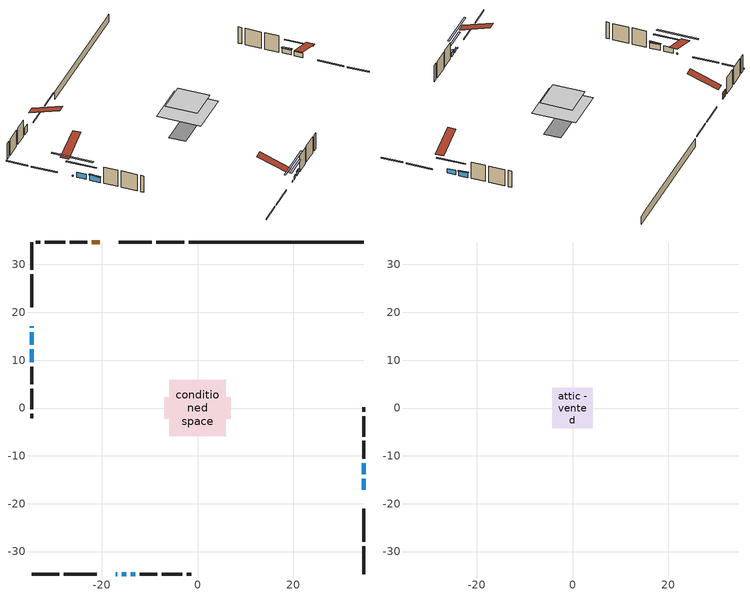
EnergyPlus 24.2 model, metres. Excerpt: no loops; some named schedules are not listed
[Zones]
conditioned space
 floor outside (Floor1 construction): -1.55,-1.55 -1.55,1.55 1.55,1.55 1.55,-1.55 z0.54
 floor adiabatic (AdiabaticFloorConstruction): -5.87,-5.87 -5.87,5.87 5.87,5.87 5.87,-5.87 z2.98
 floor foundation (Slab1 construction): -6.92,-2.22 -6.92,2.22 6.92,2.22 6.92,-2.22 z-1.8
 wall outside (RimJoist1 construction): -2.8,34.7 -8.63,34.7 / -34.7,-34.7 -28.87,-34.7 / -34.7,34.7 -34.7,28.87 / 34.7,-34.7 34.7,-28.87 z0.54:0.84
 wall outside (RimJoist2 construction): -9.56,34.7 -16.42,34.7 / -27.94,-34.7 -21.09,-34.7 / -34.7,27.94 -34.7,21.09 / 34.7,-27.94 34.7,-21.09 z0.54:0.84
 wall outside (AdiabaticWallConstruction 1): -20.46,34.7 -22.08,34.7 z0.54:2.57
 wall outside (AdiabaticWallConstruction): 34.7,-17.05 34.7,-14.81 z0.54:1.86; -17.05,-34.7 -16.75,-34.7 / -34.7,17.05 -34.7,16.75 z0.54:0.89; -15.83,-34.7 -14.91,-34.7 z0.54:1.62; -34.7,15.83 -34.7,13.23 z0.54:2.08; 34.7,-13.89 34.7,-11.54 z0.54:1.93; -13.99,-34.7 -13.03,-34.7 z0.54:1.68; -34.7,12.3 -34.7,9.57 z0.54:2.16
 wall outside (Wall1 construction): -23,34.7 -26.72,34.7 / -12.1,-34.7 -8.39,-34.7 / -34.7,8.64 -34.7,4.93 / 34.7,-10.61 34.7,-6.89 z0.54:5.42
 wall outside (Wall2 construction): -27.65,34.7 -31.92,34.7 / -7.46,-34.7 -3.19,-34.7 / -34.7,4 -34.7,-0.27 / 34.7,-5.97 34.7,-1.69 z0.54:5.42
 wall outside (Wall3 construction): -32.85,34.7 -33.77,34.7 / -2.26,-34.7 -1.33,-34.7 / -34.7,-1.2 -34.7,-2.13 / 34.7,-0.76 34.7,0.16 z0.54:5.42
 wall foundation (FoundationWall1 construction): -1.87,34.7,-1.8 -1.87,34.7,0.54 31.05,34.7,0.54 31.05,34.7,0.49 34.7,34.7,0.49 34.7,34.7,-1.8
 window (WindowConstruction): 34.7,-17.04 34.7,-14.81 z0.54:1.86
 window (WindowConstruction 6): -17.04,-34.7 -16.76,-34.7 z0.54:0.88
 window (WindowConstruction 7): -34.7,17.04 -34.7,16.76 z0.54:0.88
 window (WindowConstruction 1): -15.83,-34.7 -14.92,-34.7 z0.54:1.62
 window (WindowConstruction 2): -34.7,15.83 -34.7,13.23 z0.54:2.08
 window (WindowConstruction 3): 34.7,-13.89 34.7,-11.54 z0.54:1.93
 window (WindowConstruction 4): -13.99,-34.7 -13.03,-34.7 z0.54:1.68
 window (WindowConstruction 5): -34.7,12.3 -34.7,9.57 z0.54:2.16
 door (Door): -20.46,34.7 -22.08,34.7 z0.54:2.57
 ceiling adiabatic (AdiabaticFloorConstruction): 5.87,-5.87 5.87,5.87 -5.87,5.87 -5.87,-5.87 z2.98
attic - vented
 floor to conditioned space (Floor2 construction Reversed): -4.26,-4.26 -4.26,4.26 4.26,4.26 4.26,-4.26 z5.42
 roof outside (Roof1 construction): -19.53,34.7,5.42 -19.53,26.41,8.18 -17.35,26.41,8.18 -17.35,34.7,5.42; -17.97,-34.7,5.42 -17.97,-26.41,8.18 -20.16,-26.41,8.18 -20.16,-34.7,5.42; -34.7,17.97,5.42 -26.41,17.97,8.18 -26.41,20.16,8.18 -34.7,20.16,5.42; 34.7,-17.97,5.42 26.41,-17.97,8.18 26.41,-20.16,8.18 34.7,-20.16,5.42
shading: 34.7,-12.07 34.7,-19.78 35.11,-19.78 35.11,-12.07 z4.6; -11.33,-34.7 -22.47,-34.7 -22.47,-35.11 -11.33,-35.11 z6.31; -34.7,11.33 -34.7,22.47 -35.11,22.47 -35.11,11.33 z6.31; -12.18,-34.7 -18.57,-34.7 -18.57,-35.11 -12.18,-35.11 z4.36; -34.7,10.49 -34.7,18.57 -35.11,18.57 -35.11,10.49 z4.82; 34.7,-11.34 34.7,-14.09 35.11,-14.09 35.11,-11.34 z2.13; -12.83,-34.7 -14.19,-34.7 -14.19,-35.11 -12.83,-35.11 z1.88; -34.7,9.37 -34.7,12.5 -35.11,12.5 -35.11,9.37 z2.36
[Building]
Building 1: Terrain=Suburbs
[Site:Location]
Erieau AUT_ON: Latitude {deg}=42.25; Longitude {deg}=-81.9; Time Zone {hr}=-5; Elevation {m}=178; Keep Site Location Information=Yes
[Site:GroundTemperature:Shallow]
5.2292, 3.30147, 3.1471, 4.0619, 7.73432, 11.3896, 14.5586, 16.5661, 16.7366, 15.1039, 12.0157, 8.47254
[Site:WaterMainsTemperature]
Calculation Method=Schedule; Temperature Schedule=mains temperature schedule
[Material] Roughness=Rough; Thermal Absorptance=0.9
Name | Thickness {m} | Conductivity {W/m-K} | Density {kg/m3} | Specific Heat {J/kg-K} | Solar Absorptance | Visible Absorptance
asphalt or fiberglass shingles | 0.00635 | 0.162714 | 1121.4 | 1465.45 | 0.4 | 0.4
ceiling loosefill ins | 0.254 | 0.0480833 | 16.02 | 1046.75 | 0.7 | 0.7
ceiling stud and cavity | 0.1397 | 0.197355 | 65.682 | 1177.47 | 0.7 | 0.7
concrete 4.0 in. | 0.1016 | 1.803125 | 2242.8 | 837.4 | 0.7 | 0.7
concrete 8.0 in. | 0.2032 | 1.803125 | 2242.8 | 837.4 | 0.7 | 0.7
door material | 0.04445 | 0.053851 | 512.64 | 1214.23 | 0.7 | 0.7
exterior vertical ins | 0.0433751 | 0.029427 | 32.04 | 1214.23 | 0.7 | 0.7
floor covering | 0.0127 | 0.0433444 | 54.468 | 1339.84 | 0.6 | 0.6
floor rigid ins; rim joist rigid ins; wall rigid ins | 0.051816 | 0.029427 | 32.04 | 1214.23 | 0.7 | 0.7
floor rigid ins 1; wall rigid ins 1 | 0.512978 | 0.029427 | 32.04 | 1214.23 | 0.7 | 0.7
floor stud and cavity | 0.1397 | 0.0981661 | 92.3553 | 1139.71 | 0.7 | 0.7
floor stud and cavity 1 | 0.1397 | 1.75129 | 37.0049 | 1207.88 | 0.7 | 0.7
furniture material conditioned space 1 | 0.1524 | 0.115458 | 640.8 | 1214.23 | 0.6 | 0.6
gypsum board | 0.0127 | 0.160291 | 801 | 837.4 | 0.6 | 0.6
gypsum board 1 | 0.0127 | 0.160291 | 801 | 837.4 | 0.7 | 0.7
osb sheathing 0.5 in. | 0.0127 | 0.115458 | 512.64 | 1214.23 | 0.7 | 0.7
osb sheathing 0.75 in. | 0.01905 | 0.115458 | 512.64 | 1214.23 | 0.7 | 0.7
osb sheathing 2.0 in. | 0.0508 | 0.115458 | 512.64 | 1214.23 | 0.7 | 0.7
rim joist stud and cavity | 0.0508 | 0.0406006 | 125.044 | 1163.47 | 0.6 | 0.6
rim joist stud and cavity 1 | 0.0508 | 0.0332151 | 125.044 | 1163.47 | 0.6 | 0.6
wall stud and cavity | 0.1397 | 0.169167 | 139.0536 | 1170.24 | 0.7 | 0.7
wall stud and cavity 1 | 0.1397 | 0.168092 | 139.0536 | 1170.24 | 0.7 | 0.7
wall stud and cavity 2 | 0.1397 | 0.293854 | 139.0536 | 1170.24 | 0.7 | 0.7
wall stud and cavity 3 | 0.0889 | 0.380278 | 52.3479 | 1209.89 | 0.7 | 0.7
wall stud and cavity 4 | 0.0889 | 0.391764 | 83.0341 | 1211.67 | 0.7 | 0.7
wood siding | 0.0254 | 0.102417 | 544.68 | 1172.36 | 0.4 | 0.4
wood siding 1; wood siding 2; wood siding 3 | 0.0254 | 0.102417 | 544.68 | 1172.36 | 0.7 | 0.7
[WindowMaterial:SimpleGlazingSystem]
Name | U-Factor {W/m2-K} | Solar Heat Gain Coefficient
WindowMaterial | 2.4404 | 0.62
WindowMaterial 1 | 2.48356 | 0.6
WindowMaterial 2 | 2.41201 | 0.63
WindowMaterial 3 | 2.43075 | 0.63
WindowMaterial 4 | 2.472769 | 0.61
WindowMaterial 5 | 2.40293 | 0.64
WindowMaterial 6 | 2.82367 | 0.41
[Construction]
AdiabaticFloorConstruction: floor stud and cavity 1, floor rigid ins 1, osb sheathing 0.75 in., floor covering
AdiabaticWallConstruction: wood siding 2, wall rigid ins 1, wall stud and cavity 3, gypsum board
AdiabaticWallConstruction 1: wood siding 3, wall rigid ins 1, wall stud and cavity 3, gypsum board
Door: door material
Floor1 construction: floor stud and cavity, floor rigid ins, osb sheathing 0.75 in., floor covering
Floor2 construction Reversed: gypsum board, ceiling stud and cavity, ceiling loosefill ins
FoundationWall1 construction: concrete 8.0 in., gypsum board 1
furniture construction conditioned space 1: furniture material conditioned space 1
PartitionWallConstruction: gypsum board, wall stud and cavity 4, gypsum board
RimJoist1 construction: wood siding 1, rim joist rigid ins, osb sheathing 2.0 in., rim joist stud and cavity
RimJoist2 construction: wood siding 1, osb sheathing 2.0 in., rim joist stud and cavity 1
Roof1 construction: asphalt or fiberglass shingles
Slab1 construction: concrete 4.0 in.
Wall1 construction: wood siding, wall rigid ins, osb sheathing 0.5 in., wall stud and cavity, gypsum board
Wall2 construction: wood siding, wall rigid ins, osb sheathing 0.5 in., wall stud and cavity 1, gypsum board
Wall3 construction: wood siding, wall rigid ins, osb sheathing 0.5 in., wall stud and cavity 2, gypsum board
WindowConstruction: WindowMaterial
WindowConstruction 1: WindowMaterial 1
WindowConstruction 2: WindowMaterial 2
WindowConstruction 3: WindowMaterial 3
WindowConstruction 4: WindowMaterial 4
WindowConstruction 5: WindowMaterial 5
WindowConstruction 6; WindowConstruction 7: WindowMaterial 6
[Zone] Multiplier=1; Part of Total Floor Area=Yes
Name | Volume {m3}
attic - vented | 32.5085
conditioned space | 504.1
[Space]
Name | Zone | Volume {m3}
attic - vented 1 | attic - vented | 32.5085
conditioned space 1 | conditioned space | 504.1
[ZoneInfiltration:EffectiveLeakageArea]
infil attic - vented 1: Zone or Space=attic - vented 1; Schedule=Always On Discrete; Effective Air Leakage Area {cm2}=3478.08; Stack Coefficient=0.000192182; Wind Coefficient=9.36648e-06
[ZoneMixing]
whole house fan mix: Zone or Space=attic - vented; Schedule=Always On Continuous; Design Flow Rate Calculation Method=Flow/Zone; Design Flow Rate {m3/s}=0; Source Zone or Space=conditioned space
[SurfaceProperty:ExposedFoundationPerimeter]
Slab1: Exposed Perimeter Calculation Method=TotalExposedPerimeter; Total Exposed Perimeter {m}=36.575
[InternalMass] Zone or ZoneList=conditioned space; Space or SpaceList=conditioned space 1
Name | Construction | Surface Area {m2}
furniture mass conditioned space 1 | furniture construction conditioned space 1 | 83.628
partition wall mass | PartitionWallConstruction | 209.07
[Lights]
interior lighting: Zone or ZoneList or Space or SpaceList=conditioned space 1; Schedule=interior lighting schedule; Design Level Calculation Method=LightingLevel; Lighting Level {W}=343.2; Return Air Fraction=0; Fraction Radiant=0.6; Fraction Visible=0.2; Fraction Replaceable=1
[People]
occupants: Zone or ZoneList or Space or SpaceList=conditioned space 1; Number of People Schedule=occupants schedule; Number of People Calculation Method=People; Number of People=3; Fraction Radiant=0.314171; Sensible Heat Fraction=0.56303; Activity Level Schedule=occupants activity schedule; Carbon Dioxide Generation Rate {m3/s-W}=0; Enable ASHRAE 55 Comfort Warnings=No; Mean Radiant Temperature Calculation Type=EnclosureAveraged
[ElectricEquipment] Zone or ZoneList or Space or SpaceList=conditioned space 1; Design Level Calculation Method=EquipmentLevel
Name | Schedule | Design Level {W} | Fraction Latent | Fraction Radiant | Fraction Lost
clothes dryer | clothes dryer schedule | 140.772 | 0.015 | 0.081 | 0.85
clothes washer | clothes washer schedule | 32.1985 | 0.03 | 0.162 | 0.7
cooking range | cooking range schedule | 215.147 | 0.08 | 0.432 | 0.2
dishwasher | dishwasher schedule | 66.8632 | 0.3 | 0.18 | 0.4
fridge | fridge schedule | 72.9452 | 0 | 0.6 | 0
mech vent bath fan 0 | mech vent bath fan 0 schedule | 50.2 | 0 | 0 | 1
mech vent bath fan 1 | mech vent bath fan 1 schedule | 50.2 | 0 | 0 | 1
mech vent house fan | mech vent house fan schedule | 0 | 0 | 0 | 1
mech vent house fan cfis | mech vent house fan cfis schedule | 0 | 0 | 0 | 0
mech vent range fan 0 | mech vent range fan 0 schedule | 57 | 0 | 0 | 1
misc plug loads | misc plug loads schedule | 494.7 | 0.045 | 0.513 | 0.1
whole house fan | Always On Discrete | 0 | 0 | 0 | 1
[OtherEquipment] Zone or ZoneList or Space or SpaceList=conditioned space 1; Design Level Calculation Method=EquipmentLevel
Name | Fuel Type | Schedule | Design Level {W} | Fraction Latent | Fraction Radiant | Fraction Lost
clothes dryer 1 | Electricity | clothes dryer schedule | 0 | 0.015 | 0.081 | 0.85
cooking range 1 | Electricity | cooking range schedule | 0 | 0.08 | 0.432 | 0.2
general water use latent | None | general water use schedule | 62.594 | 1 | 0 | 0
general water use sensible | None | general water use schedule | -61.6891 | 0 | 0.6 | 0
mech vent house fan latent load | None | Always On Discrete | 0 | 1 | 0 | 0
mech vent house fan sensible load | None | Always On Discrete | 0 | 0 | 0 | 0
water heater energy adjustment1 | NaturalGas | Always On Discrete | 0.01 | 0 | 0 | 1
[ZoneInfiltration:DesignFlowRate] Zone or ZoneList or Space or SpaceList=conditioned space 1; Schedule=Always On Discrete; Design Flow Rate Calculation Method=Flow/Zone; Design Flow Rate {m3/s}=0
infil flow; natural vent flow; whole house fan flow
[AvailabilityManager:Scheduled]
central ac and furnace airloop Availability Manager: Schedule=Always On Discrete
[Foundation:Kiva]
Foundation Kiva 1: Initial Indoor Air Temperature {C}=18; Wall Height Above Grade {m}=0.540014; Wall Depth Below Slab {m}=0.2032; Custom Block Material Name 1=exterior vertical ins; Custom Block Depth 1 {m}=2.34001; Custom Block X Position 1 {m}=0.2159; Custom Block Z Position 1 {m}=0
[Foundation:Kiva:Settings]
Soil Conductivity {W/m-K}=0.849921; Soil Density {kg/m3}=1842.3; Soil Specific Heat {J/kg-K}=418.7; Ground Solar Absorptivity=0.9; Ground Thermal Absorptivity=0.9; Ground Surface Roughness {m}=0.03; Far-Field Width {m}=40; Deep-Ground Boundary Condition=ZeroFlux; Deep-Ground Depth {m}=40; Minimum Cell Dimension {m}=0.2; Maximum Cell Growth Coefficient=3; Simulation Timestep=Timestep
[Exterior:Lights]
exterior lighting: Schedule=exterior lighting schedule; Design Level {W}=75.6
[EnergyManagementSystem:GlobalVariable]
central_ac_and_furnace_airloop_Fan_RTF
infil_program_Qfan
infil_program_Qinf
natural_vent_program_Qnv
natural_vent_program_Qwhf
[EnergyManagementSystem:Sensor]
Name | Output:Variable or Output:Meter Index Key | Output:Variable or Output:Meter
airflow_gain | infil flow | Infiltration Sensible Heat Gain Energy
airflow_gain_1 | natural vent flow | Infiltration Sensible Heat Gain Energy
airflow_gain_2 | whole house fan flow | Infiltration Sensible Heat Gain Energy
airflow_loss | infil flow | Infiltration Sensible Heat Loss Energy
airflow_loss_1 | natural vent flow | Infiltration Sensible Heat Loss Energy
airflow_loss_2 | whole house fan flow | Infiltration Sensible Heat Loss Energy
clg_load_cond |  | Cooling:EnergyTransfer:Zone:CONDITIONED SPACE
clg_sp_s; clg_sp_s_1 | cooling setpoint | Schedule Value
clothes_dryer_exhaust_0_sch_s | clothes dryer exhaust 0 schedule | Schedule Value
cool_season | cooling season schedule | Schedule Value
htg_load_cond |  | Heating:EnergyTransfer:Zone:CONDITIONED SPACE
htg_sp_s; htg_sp_s_1 | heating setpoint | Schedule Value
ig_ee_conv | clothes dryer | Electric Equipment Convective Heating Energy
ig_ee_conv_2 | cooking range | Electric Equipment Convective Heating Energy
ig_ee_conv_4 | fridge | Electric Equipment Convective Heating Energy
ig_ee_conv_5 | misc plug loads | Electric Equipment Convective Heating Energy
ig_ee_conv_6 | whole house fan | Electric Equipment Convective Heating Energy
ig_ee_rad | clothes dryer | Electric Equipment Radiant Heating Energy
ig_ee_rad_2 | cooking range | Electric Equipment Radiant Heating Energy
ig_ee_rad_4 | fridge | Electric Equipment Radiant Heating Energy
ig_ee_rad_5 | misc plug loads | Electric Equipment Radiant Heating Energy
ig_ee_rad_6 | whole house fan | Electric Equipment Radiant Heating Energy
ig_lgt_conv | interior lighting | Lights Convective Heating Energy
ig_lgt_rad | interior lighting | Lights Radiant Heating Energy
ig_lgt_vis | interior lighting | Lights Visible Radiation Heating Energy
ig_oe_conv | clothes dryer 1 | Other Equipment Convective Heating Energy
ig_oe_conv_1 | cooking range 1 | Other Equipment Convective Heating Energy
ig_oe_conv_2 | general water use latent | Other Equipment Convective Heating Energy
ig_oe_conv_3 | general water use sensible | Other Equipment Convective Heating Energy
ig_oe_conv_4 | water heater energy adjustment1 | Other Equipment Convective Heating Energy
ig_oe_rad | clothes dryer 1 | Other Equipment Radiant Heating Energy
ig_oe_rad_1 | cooking range 1 | Other Equipment Radiant Heating Energy
ig_oe_rad_2 | general water use latent | Other Equipment Radiant Heating Energy
ig_oe_rad_3 | general water use sensible | Other Equipment Radiant Heating Energy
ig_oe_rad_4 | water heater energy adjustment1 | Other Equipment Radiant Heating Energy
ig_ppl_conv | occupants | People Convective Heating Energy
ig_ppl_rad | occupants | People Radiant Heating Energy
im_conv | furniture mass conditioned space 1 | Surface Inside Face Convection Heat Gain Energy
im_conv_1 | partition wall mass | Surface Inside Face Convection Heat Gain Energy
im_ig | furniture mass conditioned space 1 | Surface Inside Face Internal Gains Radiation Heat Gain Energy
im_ig_1 | partition wall mass | Surface Inside Face Internal Gains Radiation Heat Gain Energy
im_lgt | furniture mass conditioned space 1 | Surface Inside Face Lights Radiation Heat Gain Energy
im_lgt_1 | partition wall mass | Surface Inside Face Lights Radiation Heat Gain Energy
im_sol | furniture mass conditioned space 1 | Surface Inside Face Solar Radiation Heat Gain Energy
im_sol_1 | partition wall mass | Surface Inside Face Solar Radiation Heat Gain Energy
im_surf | furniture mass conditioned space 1 | Surface Inside Face Net Surface Thermal Radiation Heat Gain Energy
im_surf_1 | partition wall mass | Surface Inside Face Net Surface Thermal Radiation Heat Gain Energy
mech_vent_bath_fan_0_sch_s | mech vent bath fan 0 schedule | Schedule Value
mech_vent_bath_fan_1_sch_s | mech vent bath fan 1 schedule | Schedule Value
mech_vent_range_fan_0_sch_s | mech vent range fan 0 schedule | Schedule Value
mv_conv | mech vent bath fan 0 | Electric Equipment Convective Heating Energy
mv_conv_1 | mech vent bath fan 1 | Electric Equipment Convective Heating Energy
mv_conv_2 | mech vent house fan | Electric Equipment Convective Heating Energy
mv_conv_3 | mech vent house fan cfis | Electric Equipment Convective Heating Energy
mv_conv_4 | mech vent range fan 0 | Electric Equipment Convective Heating Energy
mv_conv_5 | mech vent house fan latent load | Other Equipment Convective Heating Energy
mv_conv_6 | mech vent house fan sensible load | Other Equipment Convective Heating Energy
mv_rad | mech vent bath fan 0 | Electric Equipment Radiant Heating Energy
mv_rad_1 | mech vent bath fan 1 | Electric Equipment Radiant Heating Energy
mv_rad_2 | mech vent house fan | Electric Equipment Radiant Heating Energy
mv_rad_3 | mech vent house fan cfis | Electric Equipment Radiant Heating Energy
mv_rad_4 | mech vent range fan 0 | Electric Equipment Radiant Heating Energy
mv_rad_5 | mech vent house fan latent load | Other Equipment Radiant Heating Energy
mv_rad_6 | mech vent house fan sensible load | Other Equipment Radiant Heating Energy
natural_vent_s | natural vent schedule | Schedule Value
out_pb_s |  | Site Outdoor Air Barometric Pressure
out_wt_s |  | Site Outdoor Air Humidity Ratio
site_vw_s |  | Site Wind Speed
ss_back_out | Window1 | Surface Window Shortwave from Zone Back Out Window Heat Transfer Rate
ss_back_out_1 | Window11 | Surface Window Shortwave from Zone Back Out Window Heat Transfer Rate
ss_back_out_2 | Window12 | Surface Window Shortwave from Zone Back Out Window Heat Transfer Rate
ss_back_out_3 | Window3 | Surface Window Shortwave from Zone Back Out Window Heat Transfer Rate
ss_back_out_4 | Window4 | Surface Window Shortwave from Zone Back Out Window Heat Transfer Rate
ss_back_out_5 | Window6 | Surface Window Shortwave from Zone Back Out Window Heat Transfer Rate
ss_back_out_6 | Window8 | Surface Window Shortwave from Zone Back Out Window Heat Transfer Rate
ss_back_out_7 | Window9 | Surface Window Shortwave from Zone Back Out Window Heat Transfer Rate
ss_conv | Door1 | Surface Inside Face Convection Heat Gain Energy
ss_conv_1 | Window1 | Surface Inside Face Convection Heat Gain Energy
ss_conv_2 | Window11 | Surface Inside Face Convection Heat Gain Energy
ss_conv_3 | Window12 | Surface Inside Face Convection Heat Gain Energy
ss_conv_4 | Window3 | Surface Inside Face Convection Heat Gain Energy
ss_conv_5 | Window4 | Surface Inside Face Convection Heat Gain Energy
ss_conv_6 | Window6 | Surface Inside Face Convection Heat Gain Energy
ss_conv_7 | Window8 | Surface Inside Face Convection Heat Gain Energy
ss_conv_8 | Window9 | Surface Inside Face Convection Heat Gain Energy
ss_ig | Door1 | Surface Inside Face Internal Gains Radiation Heat Gain Energy
ss_ig_1 | Window1 | Surface Inside Face Internal Gains Radiation Heat Gain Energy
ss_ig_2 | Window11 | Surface Inside Face Internal Gains Radiation Heat Gain Energy
ss_ig_3 | Window12 | Surface Inside Face Internal Gains Radiation Heat Gain Energy
ss_ig_4 | Window3 | Surface Inside Face Internal Gains Radiation Heat Gain Energy
ss_ig_5 | Window4 | Surface Inside Face Internal Gains Radiation Heat Gain Energy
ss_ig_6 | Window6 | Surface Inside Face Internal Gains Radiation Heat Gain Energy
ss_ig_7 | Window8 | Surface Inside Face Internal Gains Radiation Heat Gain Energy
ss_ig_8 | Window9 | Surface Inside Face Internal Gains Radiation Heat Gain Energy
ss_lgt | Door1 | Surface Inside Face Lights Radiation Heat Gain Energy
ss_sol | Door1 | Surface Inside Face Solar Radiation Heat Gain Energy
ss_surf | Door1 | Surface Inside Face Net Surface Thermal Radiation Heat Gain Energy
ss_surf_1 | Window1 | Surface Inside Face Net Surface Thermal Radiation Heat Gain Energy
ss_surf_2 | Window11 | Surface Inside Face Net Surface Thermal Radiation Heat Gain Energy
ss_surf_3 | Window12 | Surface Inside Face Net Surface Thermal Radiation Heat Gain Energy
ss_surf_4 | Window3 | Surface Inside Face Net Surface Thermal Radiation Heat Gain Energy
ss_surf_5 | Window4 | Surface Inside Face Net Surface Thermal Radiation Heat Gain Energy
ss_surf_6 | Window6 | Surface Inside Face Net Surface Thermal Radiation Heat Gain Energy
ss_surf_7 | Window8 | Surface Inside Face Net Surface Thermal Radiation Heat Gain Energy
ss_surf_8 | Window9 | Surface Inside Face Net Surface Thermal Radiation Heat Gain Energy
ss_trans_in | Window1 | Surface Window Transmitted Solar Radiation Rate
ss_trans_in_1 | Window11 | Surface Window Transmitted Solar Radiation Rate
ss_trans_in_2 | Window12 | Surface Window Transmitted Solar Radiation Rate
ss_trans_in_3 | Window3 | Surface Window Transmitted Solar Radiation Rate
ss_trans_in_4 | Window4 | Surface Window Transmitted Solar Radiation Rate
ss_trans_in_5 | Window6 | Surface Window Transmitted Solar Radiation Rate
ss_trans_in_6 | Window8 | Surface Window Transmitted Solar Radiation Rate
ss_trans_in_7 | Window9 | Surface Window Transmitted Solar Radiation Rate
ss_trans_out | Window1 | Surface Inside Face Initial Transmitted Diffuse Transmitted Out Window Solar Radiation Rate
ss_trans_out_1 | Window11 | Surface Inside Face Initial Transmitted Diffuse Transmitted Out Window Solar Radiation Rate
ss_trans_out_2 | Window12 | Surface Inside Face Initial Transmitted Diffuse Transmitted Out Window Solar Radiation Rate
ss_trans_out_3 | Window3 | Surface Inside Face Initial Transmitted Diffuse Transmitted Out Window Solar Radiation Rate
ss_trans_out_4 | Window4 | Surface Inside Face Initial Transmitted Diffuse Transmitted Out Window Solar Radiation Rate
ss_trans_out_5 | Window6 | Surface Inside Face Initial Transmitted Diffuse Transmitted Out Window Solar Radiation Rate
ss_trans_out_6 | Window8 | Surface Inside Face Initial Transmitted Diffuse Transmitted Out Window Solar Radiation Rate
ss_trans_out_7 | Window9 | Surface Inside Face Initial Transmitted Diffuse Transmitted Out Window Solar Radiation Rate
s_conv | Floor1 | Surface Inside Face Convection Heat Gain Energy
s_conv_1 | Floor2 | Surface Inside Face Convection Heat Gain Energy
s_conv_10 | RimJoist2:180 | Surface Inside Face Convection Heat Gain Energy
s_conv_11 | RimJoist2:270 | Surface Inside Face Convection Heat Gain Energy
s_conv_12 | RimJoist2:90 | Surface Inside Face Convection Heat Gain Energy
s_conv_13 | Slab1 | Surface Inside Face Convection Heat Gain Energy
s_conv_14 | Wall1:0 | Surface Inside Face Convection Heat Gain Energy
s_conv_15 | Wall1:180 | Surface Inside Face Convection Heat Gain Energy
s_conv_16 | Wall1:270 | Surface Inside Face Convection Heat Gain Energy
s_conv_17 | Wall1:90 | Surface Inside Face Convection Heat Gain Energy
s_conv_18 | Wall2:0 | Surface Inside Face Convection Heat Gain Energy
s_conv_19 | Wall2:180 | Surface Inside Face Convection Heat Gain Energy
s_conv_2 | FoundationWall1 | Surface Inside Face Convection Heat Gain Energy
s_conv_20 | Wall2:270 | Surface Inside Face Convection Heat Gain Energy
s_conv_21 | Wall2:90 | Surface Inside Face Convection Heat Gain Energy
s_conv_22 | Wall3:0 | Surface Inside Face Convection Heat Gain Energy
s_conv_23 | Wall3:180 | Surface Inside Face Convection Heat Gain Energy
s_conv_24 | Wall3:270 | Surface Inside Face Convection Heat Gain Energy
s_conv_25 | Wall3:90 | Surface Inside Face Convection Heat Gain Energy
s_conv_3 | inferred conditioned ceiling | Surface Inside Face Convection Heat Gain Energy
s_conv_4 | inferred conditioned floor | Surface Inside Face Convection Heat Gain Energy
s_conv_5 | RimJoist1:0 | Surface Inside Face Convection Heat Gain Energy
s_conv_6 | RimJoist1:180 | Surface Inside Face Convection Heat Gain Energy
s_conv_7 | RimJoist1:270 | Surface Inside Face Convection Heat Gain Energy
s_conv_8 | RimJoist1:90 | Surface Inside Face Convection Heat Gain Energy
s_conv_9 | RimJoist2:0 | Surface Inside Face Convection Heat Gain Energy
s_ig | Floor1 | Surface Inside Face Internal Gains Radiation Heat Gain Energy
s_ig_1 | Floor2 | Surface Inside Face Internal Gains Radiation Heat Gain Energy
s_ig_10 | RimJoist2:180 | Surface Inside Face Internal Gains Radiation Heat Gain Energy
s_ig_11 | RimJoist2:270 | Surface Inside Face Internal Gains Radiation Heat Gain Energy
s_ig_12 | RimJoist2:90 | Surface Inside Face Internal Gains Radiation Heat Gain Energy
s_ig_13 | Slab1 | Surface Inside Face Internal Gains Radiation Heat Gain Energy
s_ig_14 | Wall1:0 | Surface Inside Face Internal Gains Radiation Heat Gain Energy
s_ig_15 | Wall1:180 | Surface Inside Face Internal Gains Radiation Heat Gain Energy
s_ig_16 | Wall1:270 | Surface Inside Face Internal Gains Radiation Heat Gain Energy
